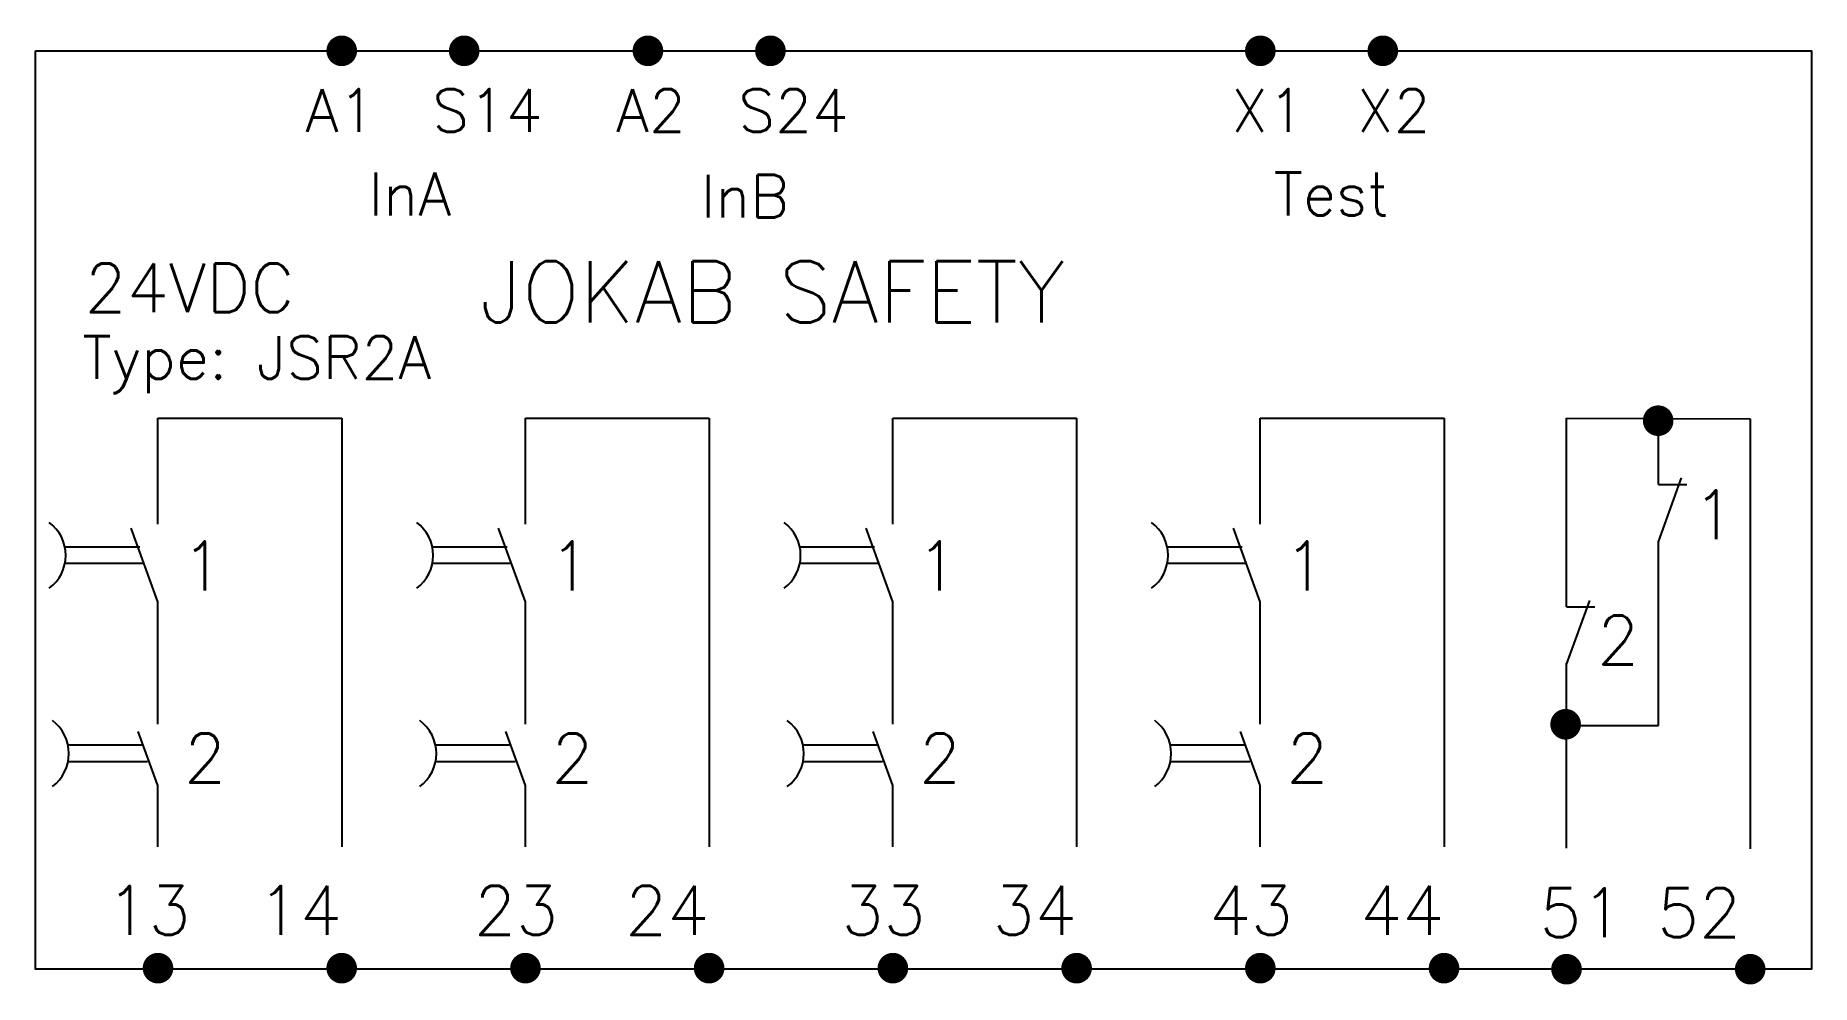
# Model space of a CAD drawing. Extents: x 0 to 72.5, y -0.6 to 38.1.
import ezdxf

# ---------------------------------------------------------------- set-up
doc = ezdxf.new("R2010")
doc.units = 0
doc.header["$LTSCALE"] = 7.5
doc.layers.get('0').update_dxf_attribs({"linetype": 'CONTINUOUS'})
doc.layers.add('1', color=7, linetype='CONTINUOUS')
doc.styles.add('T0', font='ROMANS.SHX')

# ---------------------------------------------------------------- blocks, each defined once
blk = doc.blocks.new('utg1-tid')
at = {"color": 0}
for p, q in [((-0.747, -5.267), (-3.8, -5.267)), ((-0.552, -5.94), (-3.8, -5.94)), ((-0.617, -13.357), (-3.67, -13.357)), ((-0.422, -14.03), (-3.67, -14.03))]:
    blk.add_line(p, q, dxfattribs=at)
for centre in [(-5.448, -5.603), (-5.318, -13.694)]:
    blk.add_arc(centre, 1.682, 306.8699, 53.1301, dxfattribs=at)
at = {"layer": '1'}
for p, q in [((0, 0), (7.5, 0)), ((0, -4.328), (0, 0)), ((7.5, 0), (7.5, -17.5)), ((0, -7.5), (-1.096, -4.489)), ((0, -12.5), (0, -7.5)), ((0, -15), (-0.803, -12.792)), ((0, -17.5), (0, -15))]:
    blk.add_line(p, q, dxfattribs=at)
at = {"layer": '1', "const_width": 0.625}
for points in [[(-0.312, -22.458, 1), (0.312, -22.458, 1)], [(7.188, -22.458, 1), (7.812, -22.458, 1)]]:
    blk.add_lwpolyline(points, format="xyb", close=True, dxfattribs=at)
at = {"layer": '1', "style": 'T0'}
for s, p in [('1', (0.965, -7.035)), ('2', (1.061, -14.881))]:
    blk.add_text(s, height=2, dxfattribs=at).set_placement(p)
at = {"layer": '1', "style": 'T0', "flags": 4}
blk.add_attdef('UTG', (-2.099, -21.1), '', height=2, dxfattribs=at)
blk = doc.blocks.new('VTYP')
at = {"layer": '1', "style": 'T0', "flags": 4}
blk.add_attdef('RT6', (0, 0), '', height=2, dxfattribs=at)
blk = doc.blocks.new('utg2')
at = {"layer": '1'}
for p, q in [((0, -7.706), (0, 0)), ((0, 0), (7.5, -0.026)), ((3.75, -2.706), (3.75, -0.103)), ((7.5, -0.026), (7.5, -17.579)), ((3.75, -5.053), (4.7, -2.443)), ((3.75, -2.706), (4.908, -2.706)), ((3.75, -12.553), (3.75, -5.053)), ((0, -10.053), (0.95, -7.443)), ((0, -7.706), (1.158, -7.706)), ((0, -17.553), (0, -10)), ((0, -12.553), (3.75, -12.553))]:
    blk.add_line(p, q, dxfattribs=at)
at = {"layer": '1', "const_width": 0.625}
for points in [[(3.429, -0.104, 1), (4.054, -0.104, 1)], [(-0.349, -12.5, 1), (0.276, -12.5, 1)], [(-0.312, -22.5, 1), (0.312, -22.5, 1)], [(7.188, -22.5, 1), (7.812, -22.5, 1)]]:
    blk.add_lwpolyline(points, format="xyb", close=True, dxfattribs=at)
at = {"layer": '1', "style": 'T0'}
for s, p in [('1', (5.162, -4.946)), ('2', (1.25, -10.053))]:
    blk.add_text(s, height=2, dxfattribs=at).set_placement(p)
at = {"layer": '1', "style": 'T0', "flags": 4}
blk.add_attdef('UTG', (-1.102, -21.195), '', height=2, dxfattribs=at)

msp = doc.modelspace()

# ---------------------------------------------------------------- linework, layer by layer
at = {"layer": '1', "const_width": 0.625}
for points in [[(12.188, 37.5, 1), (12.813, 37.5, 1)], [(17.188, 37.5, 1), (17.813, 37.5, 1)], [(24.688, 37.5, 1), (25.313, 37.5, 1)], [(29.688, 37.5, 1), (30.313, 37.5, 1)], [(49.688, 37.5, 1), (50.313, 37.5, 1)], [(54.688, 37.5, 1), (55.313, 37.5, 1)]]:
    msp.add_lwpolyline(points, format="xyb", close=True, dxfattribs=at)
at = {"layer": '1'}
msp.add_lwpolyline([(0, 37.5), (72.5, 37.5), (72.5, 0), (0, 0)], close=True, dxfattribs=at)

# ---------------------------------------------------------------- block references
for name, p, values in [('VTYP', (2.004, 26.822), {'RT6': '24VDC'}), ('utg1-tid', (5, 22.5), {'UTG': '13  14'}), ('utg1-tid', (20, 22.5), {'UTG': '23  24'}), ('utg1-tid', (35, 22.5), {'UTG': '33  34'}), ('utg1-tid', (50, 22.5), {'UTG': '43  44'}), ('utg2', (62.5, 22.5), {'UTG': '51 52'})]:
    msp.add_blockref(name, p, dxfattribs=at).add_auto_attribs(values)

# ---------------------------------------------------------------- texts
at = {"layer": '1', "style": 'T0'}
for s, height, p in [('A1', 1.75, (11.021, 34.187)), ('S14', 1.75, (16.195, 34.187)), ('A2', 1.75, (23.695, 34.187)), ('S24', 1.75, (28.695, 34.187)), ('X1', 1.75, (48.814, 34.187)), ('X2', 1.75, (53.946, 34.187)), ('InA', 1.75, (13.598, 30.776)), ('InB', 1.75, (27.155, 30.687)), ('Test', 1.75, (50.54, 30.776)), ('JOKAB SAFETY', 2.5, (18.141, 26.409)), ('Type: JSR2A', 1.75, (1.909, 24.101))]:
    msp.add_text(s, height=height, dxfattribs=at).set_placement(p)

doc.saveas('drawing.dxf')
